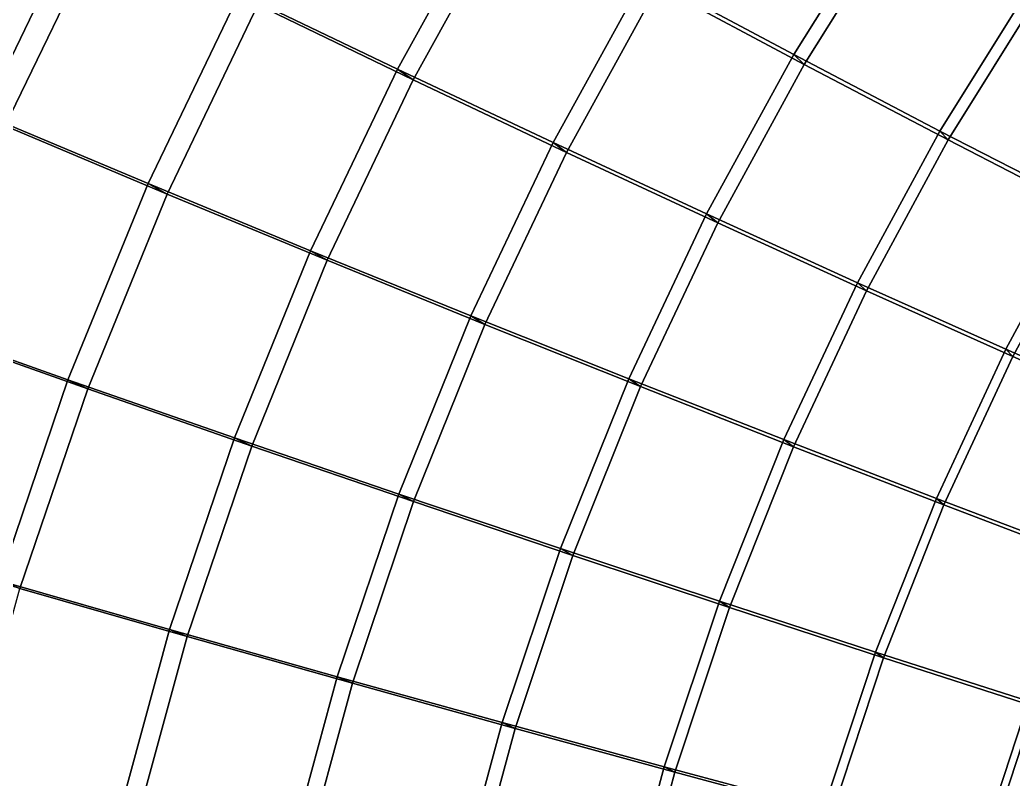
# Model space of a CAD drawing. Header units: metres. Extents: x -2184624 to 1125696, y -1900362 to 1900362.
# Drawn here: x -1432778 to -1068325, y 313066 to 591542 of the extents above; entities that cross this region are included whole.
import ezdxf

# ---------------------------------------------------------------- set-up
doc = ezdxf.new("R2010")
doc.units = ezdxf.units.M

msp = doc.modelspace()

# ---------------------------------------------------------------- linework, layer by layer
for points in [[(-1294224.8, 573509.06, 511967.53), (-1352132.8, 601330.3, 486511.38), (-1314549, 668788.3, 483135.25), (-1258564.2, 637864, 508330.9)], [(-1288446.5, 569560.44, 493622.4), (-1345453.5, 597000.44, 467978.5), (-1308197.5, 663983.2, 464525.25), (-1253092.5, 633483.6, 489908.4)], [(-1148820.2, 578852.1, 548599.6), (-1203300.5, 607881.56, 530099.5), (-1166057.5, 666845.2, 525795.56), (-1113567.6, 635028.2, 544054.3)], [(-1144986.5, 575224.6, 530462), (-1198665.2, 603892.3, 511833.3), (-1161740.8, 662485.2, 507442.88), (-1110033.6, 631066.3, 525830.44)], [(-1446088.5, 556826.75, 460197.84), (-1507143.6, 582866.44, 427111.84), (-1469988.1, 659429.7, 424629.66), (-1410747.8, 629979.2, 457450.12)], [(-1438140.5, 552625.5, 441509.66), (-1498150.6, 578262.06, 408160.6), (-1461332.9, 654227.2, 405611.4), (-1403113, 625233.06, 438694.3)], [(-1237096.8, 546533.2, 533975.06), (-1294224.8, 573509.06, 511967.53), (-1258564.2, 637864, 508330.9), (-1203300.5, 607881.56, 530099.5)], [(-1288446.5, 569560.44, 493622.4), (-1294224.8, 573509.06, 511967.53), (-1258564.2, 637864, 508330.9), (-1253092.5, 633483.6, 489908.4)], [(-1253092.5, 633483.6, 489908.4), (-1258564.2, 637864, 508330.9), (-1294224.8, 573509.06, 511967.53), (-1288446.5, 569560.44, 493622.4)], [(-1095174.9, 550777.5, 563988.56), (-1148820.2, 578852.1, 548599.6), (-1113567.6, 635028.2, 544054.3), (-1061847.1, 604260.06, 559226.8)], [(-1144986.5, 575224.6, 530462), (-1148820.2, 578852.1, 548599.6), (-1113567.6, 635028.2, 544054.3), (-1110033.6, 631066.3, 525830.44)], [(-1110033.6, 631066.3, 525830.44), (-1113567.6, 635028.2, 544054.3), (-1148820.2, 578852.1, 548599.6), (-1144986.5, 575224.6, 530462)], [(-1232174.2, 542935.44, 515786.28), (-1288446.5, 569560.44, 493622.4), (-1253092.5, 633483.6, 489908.4), (-1198665.2, 603892.3, 511833.3)], [(-1092113.9, 547486.4, 545954.8), (-1144986.5, 575224.6, 530462), (-1110033.6, 631066.3, 525830.44), (-1059069.4, 600668.44, 541107.44)], [(-1385707, 531494.25, 489508.38), (-1446088.5, 556826.75, 460197.84), (-1410747.8, 629979.2, 457450.12), (-1352132.8, 601330.3, 486511.38)], [(-1438140.5, 552625.5, 441509.66), (-1446088.5, 556826.75, 460197.84), (-1410747.8, 629979.2, 457450.12), (-1403113, 625233.06, 438694.3)], [(-1403113, 625233.06, 438694.3), (-1410747.8, 629979.2, 457450.12), (-1446088.5, 556826.75, 460197.84), (-1438140.5, 552625.5, 441509.66)], [(-1378736.2, 527660.4, 471043.56), (-1438140.5, 552625.5, 441509.66), (-1403113, 625233.06, 438694.3), (-1345453.5, 597000.44, 467978.5)], [(-1180810.9, 520413.16, 552692.44), (-1237096.8, 546533.2, 533975.06), (-1203300.5, 607881.56, 530099.5), (-1148820.2, 578852.1, 548599.6)], [(-1232174.2, 542935.44, 515786.28), (-1237096.8, 546533.2, 533975.06), (-1203300.5, 607881.56, 530099.5), (-1198665.2, 603892.3, 511833.3)], [(-1198665.2, 603892.3, 511833.3), (-1203300.5, 607881.56, 530099.5), (-1237096.8, 546533.2, 533975.06), (-1232174.2, 542935.44, 515786.28)], [(-1198665.2, 603892.3, 511833.3), (-1203300.5, 607881.56, 530099.5), (-1148820.2, 578852.1, 548599.6), (-1144986.5, 575224.6, 530462)], [(-1144986.5, 575224.6, 530462), (-1148820.2, 578852.1, 548599.6), (-1203300.5, 607881.56, 530099.5), (-1198665.2, 603892.3, 511833.3)], [(-1176706.9, 517139.78, 534631.94), (-1232174.2, 542935.44, 515786.28), (-1198665.2, 603892.3, 511833.3), (-1144986.5, 575224.6, 530462)], [(-1042406.9, 523651.94, 576420.1), (-1095174.9, 550777.5, 563988.56), (-1061847.1, 604260.06, 559226.8), (-1010937.75, 574533.44, 571466.7)], [(-1092113.9, 547486.4, 545954.8), (-1095174.9, 550777.5, 563988.56), (-1061847.1, 604260.06, 559226.8), (-1059069.4, 600668.44, 541107.44)], [(-1059069.4, 600668.44, 541107.44), (-1061847.1, 604260.06, 559226.8), (-1095174.9, 550777.5, 563988.56), (-1092113.9, 547486.4, 545954.8)], [(-1326083, 506891.94, 515195.28), (-1385707, 531494.25, 489508.38), (-1352132.8, 601330.3, 486511.38), (-1294224.8, 573509.06, 511967.53)], [(-1378736.2, 527660.4, 471043.56), (-1385707, 531494.25, 489508.38), (-1352132.8, 601330.3, 486511.38), (-1345453.5, 597000.44, 467978.5)], [(-1345453.5, 597000.44, 467978.5), (-1352132.8, 601330.3, 486511.38), (-1385707, 531494.25, 489508.38), (-1378736.2, 527660.4, 471043.56)], [(-1345453.5, 597000.44, 467978.5), (-1352132.8, 601330.3, 486511.38), (-1294224.8, 573509.06, 511967.53), (-1288446.5, 569560.44, 493622.4)], [(-1288446.5, 569560.44, 493622.4), (-1294224.8, 573509.06, 511967.53), (-1352132.8, 601330.3, 486511.38), (-1345453.5, 597000.44, 467978.5)], [(-1040096.9, 520674.94, 558468.4), (-1092113.9, 547486.4, 545954.8), (-1059069.4, 600668.44, 541107.44), (-1008896, 571287.94, 553430.06)], [(-1320032.5, 503394.5, 496918.4), (-1378736.2, 527660.4, 471043.56), (-1345453.5, 597000.44, 467978.5), (-1288446.5, 569560.44, 493622.4)], [(-1125419.8, 495150.8, 568276.06), (-1180810.9, 520413.16, 552692.44), (-1148820.2, 578852.1, 548599.6), (-1095174.9, 550777.5, 563988.56)], [(-1176706.9, 517139.78, 534631.94), (-1180810.9, 520413.16, 552692.44), (-1148820.2, 578852.1, 548599.6), (-1144986.5, 575224.6, 530462)], [(-1144986.5, 575224.6, 530462), (-1148820.2, 578852.1, 548599.6), (-1180810.9, 520413.16, 552692.44), (-1176706.9, 517139.78, 534631.94)], [(-1144986.5, 575224.6, 530462), (-1148820.2, 578852.1, 548599.6), (-1095174.9, 550777.5, 563988.56), (-1092113.9, 547486.4, 545954.8)], [(-1092113.9, 547486.4, 545954.8), (-1095174.9, 550777.5, 563988.56), (-1148820.2, 578852.1, 548599.6), (-1144986.5, 575224.6, 530462)], [(-1267290.6, 483035.7, 537414.9), (-1326083, 506891.94, 515195.28), (-1294224.8, 573509.06, 511967.53), (-1237096.8, 546533.2, 533975.06)], [(-1320032.5, 503394.5, 496918.4), (-1326083, 506891.94, 515195.28), (-1294224.8, 573509.06, 511967.53), (-1288446.5, 569560.44, 493622.4)], [(-1288446.5, 569560.44, 493622.4), (-1294224.8, 573509.06, 511967.53), (-1326083, 506891.94, 515195.28), (-1320032.5, 503394.5, 496918.4)], [(-1288446.5, 569560.44, 493622.4), (-1294224.8, 573509.06, 511967.53), (-1237096.8, 546533.2, 533975.06), (-1232174.2, 542935.44, 515786.28)], [(-1232174.2, 542935.44, 515786.28), (-1237096.8, 546533.2, 533975.06), (-1294224.8, 573509.06, 511967.53), (-1288446.5, 569560.44, 493622.4)], [(-1122103.8, 492178.8, 550318.94), (-1176706.9, 517139.78, 534631.94), (-1144986.5, 575224.6, 530462), (-1092113.9, 547486.4, 545954.8)], [(-1262112.9, 479847.75, 519294.34), (-1320032.5, 503394.5, 496918.4), (-1288446.5, 569560.44, 493622.4), (-1232174.2, 542935.44, 515786.28)], [(-1415119.6, 459552.25, 492119.5), (-1477047.1, 481463.72, 462591.78), (-1446088.5, 556826.75, 460197.84), (-1385707, 531494.25, 489508.38)], [(-1438140.5, 552625.5, 441509.66), (-1446088.5, 556826.75, 460197.84), (-1385707, 531494.25, 489508.38), (-1378736.2, 527660.4, 471043.56)], [(-1378736.2, 527660.4, 471043.56), (-1385707, 531494.25, 489508.38), (-1446088.5, 556826.75, 460197.84), (-1438140.5, 552625.5, 441509.66)], [(-1407894.6, 456232.56, 473713.62), (-1468825.6, 477826.66, 443962.16), (-1438140.5, 552625.5, 441509.66), (-1378736.2, 527660.4, 471043.56)], [(-1070966.1, 470741.4, 580880.1), (-1125419.8, 495150.8, 568276.06), (-1095174.9, 550777.5, 563988.56), (-1042406.9, 523651.94, 576420.1)], [(-1122103.8, 492178.8, 550318.94), (-1125419.8, 495150.8, 568276.06), (-1095174.9, 550777.5, 563988.56), (-1092113.9, 547486.4, 545954.8)], [(-1092113.9, 547486.4, 545954.8), (-1095174.9, 550777.5, 563988.56), (-1125419.8, 495150.8, 568276.06), (-1122103.8, 492178.8, 550318.94)], [(-1092113.9, 547486.4, 545954.8), (-1095174.9, 550777.5, 563988.56), (-1042406.9, 523651.94, 576420.1), (-1040096.9, 520674.94, 558468.4)], [(-1040096.9, 520674.94, 558468.4), (-1042406.9, 523651.94, 576420.1), (-1095174.9, 550777.5, 563988.56), (-1092113.9, 547486.4, 545954.8)], [(-1068414.6, 468050.78, 563004.4), (-1122103.8, 492178.8, 550318.94), (-1092113.9, 547486.4, 545954.8), (-1040096.9, 520674.94, 558468.4)], [(-1209393.1, 459935.2, 556325), (-1267290.6, 483035.7, 537414.9), (-1237096.8, 546533.2, 533975.06), (-1180810.9, 520413.16, 552692.44)], [(-1262112.9, 479847.75, 519294.34), (-1267290.6, 483035.7, 537414.9), (-1237096.8, 546533.2, 533975.06), (-1232174.2, 542935.44, 515786.28)], [(-1232174.2, 542935.44, 515786.28), (-1237096.8, 546533.2, 533975.06), (-1267290.6, 483035.7, 537414.9), (-1262112.9, 479847.75, 519294.34)], [(-1232174.2, 542935.44, 515786.28), (-1237096.8, 546533.2, 533975.06), (-1180810.9, 520413.16, 552692.44), (-1176706.9, 517139.78, 534631.94)], [(-1176706.9, 517139.78, 534631.94), (-1180810.9, 520413.16, 552692.44), (-1237096.8, 546533.2, 533975.06), (-1232174.2, 542935.44, 515786.28)], [(-1205049.1, 457033.25, 538332.5), (-1262112.9, 479847.75, 519294.34), (-1232174.2, 542935.44, 515786.28), (-1176706.9, 517139.78, 534631.94)], [(-1353994, 438271.44, 518007.44), (-1415119.6, 459552.25, 492119.5), (-1385707, 531494.25, 489508.38), (-1326083, 506891.94, 515195.28)], [(-1407894.6, 456232.56, 473713.62), (-1415119.6, 459552.25, 492119.5), (-1385707, 531494.25, 489508.38), (-1378736.2, 527660.4, 471043.56)], [(-1378736.2, 527660.4, 471043.56), (-1385707, 531494.25, 489508.38), (-1415119.6, 459552.25, 492119.5), (-1407894.6, 456232.56, 473713.62)], [(-1378736.2, 527660.4, 471043.56), (-1385707, 531494.25, 489508.38), (-1326083, 506891.94, 515195.28), (-1320032.5, 503394.5, 496918.4)], [(-1320032.5, 503394.5, 496918.4), (-1326083, 506891.94, 515195.28), (-1385707, 531494.25, 489508.38), (-1378736.2, 527660.4, 471043.56)], [(-1347706.2, 435242.25, 499789.7), (-1407894.6, 456232.56, 473713.62), (-1378736.2, 527660.4, 471043.56), (-1320032.5, 503394.5, 496918.4)], [(-1017482.75, 447172.3, 590651.75), (-1070966.1, 470741.4, 580880.1), (-1042406.9, 523651.94, 576420.1), (-990550.56, 497461.9, 586042)], [(-1068414.6, 468050.78, 563004.4), (-1070966.1, 470741.4, 580880.1), (-1042406.9, 523651.94, 576420.1), (-1040096.9, 520674.94, 558468.4)], [(-1040096.9, 520674.94, 558468.4), (-1042406.9, 523651.94, 576420.1), (-1070966.1, 470741.4, 580880.1), (-1068414.6, 468050.78, 563004.4)], [(-1152444, 437591.66, 572081.4), (-1209393.1, 459935.2, 556325), (-1180810.9, 520413.16, 552692.44), (-1125419.8, 495150.8, 568276.06)], [(-1205049.1, 457033.25, 538332.5), (-1209393.1, 459935.2, 556325), (-1180810.9, 520413.16, 552692.44), (-1176706.9, 517139.78, 534631.94)], [(-1176706.9, 517139.78, 534631.94), (-1180810.9, 520413.16, 552692.44), (-1209393.1, 459935.2, 556325), (-1205049.1, 457033.25, 538332.5)], [(-1176706.9, 517139.78, 534631.94), (-1180810.9, 520413.16, 552692.44), (-1125419.8, 495150.8, 568276.06), (-1122103.8, 492178.8, 550318.94)], [(-1122103.8, 492178.8, 550318.94), (-1125419.8, 495150.8, 568276.06), (-1180810.9, 520413.16, 552692.44), (-1176706.9, 517139.78, 534631.94)], [(-1015677.6, 444745.75, 572837.75), (-1068414.6, 468050.78, 563004.4), (-1040096.9, 520674.94, 558468.4), (-988974.94, 494779.78, 568152.9)], [(-1148901.5, 434955.34, 554192), (-1205049.1, 457033.25, 538332.5), (-1176706.9, 517139.78, 534631.94), (-1122103.8, 492178.8, 550318.94)], [(-1293744.9, 417634.84, 540411.8), (-1353994, 438271.44, 518007.44), (-1326083, 506891.94, 515195.28), (-1267290.6, 483035.7, 537414.9)], [(-1347706.2, 435242.25, 499789.7), (-1353994, 438271.44, 518007.44), (-1326083, 506891.94, 515195.28), (-1320032.5, 503394.5, 496918.4)], [(-1320032.5, 503394.5, 496918.4), (-1326083, 506891.94, 515195.28), (-1353994, 438271.44, 518007.44), (-1347706.2, 435242.25, 499789.7)], [(-1320032.5, 503394.5, 496918.4), (-1326083, 506891.94, 515195.28), (-1267290.6, 483035.7, 537414.9), (-1262112.9, 479847.75, 519294.34)], [(-1262112.9, 479847.75, 519294.34), (-1267290.6, 483035.7, 537414.9), (-1326083, 506891.94, 515195.28), (-1320032.5, 503394.5, 496918.4)], [(-1288344.9, 414872.72, 522350.4), (-1347706.2, 435242.25, 499789.7), (-1320032.5, 503394.5, 496918.4), (-1262112.9, 479847.75, 519294.34)], [(-1096484.4, 416001.7, 584838.06), (-1152444, 437591.66, 572081.4), (-1125419.8, 495150.8, 568276.06), (-1070966.1, 470741.4, 580880.1)], [(-1148901.5, 434955.34, 554192), (-1152444, 437591.66, 572081.4), (-1125419.8, 495150.8, 568276.06), (-1122103.8, 492178.8, 550318.94)], [(-1122103.8, 492178.8, 550318.94), (-1125419.8, 495150.8, 568276.06), (-1152444, 437591.66, 572081.4), (-1148901.5, 434955.34, 554192)], [(-1093718.4, 413613.25, 567029.3), (-1148901.5, 434955.34, 554192), (-1122103.8, 492178.8, 550318.94), (-1068414.6, 468050.78, 563004.4)], [(-1122103.8, 492178.8, 550318.94), (-1125419.8, 495150.8, 568276.06), (-1070966.1, 470741.4, 580880.1), (-1068414.6, 468050.78, 563004.4)], [(-1068414.6, 468050.78, 563004.4), (-1070966.1, 470741.4, 580880.1), (-1125419.8, 495150.8, 568276.06), (-1122103.8, 492178.8, 550318.94)], [(-1440237.6, 385786.88, 494339.12), (-1503483, 404186.38, 464627.3), (-1477047.1, 481463.72, 462591.78), (-1415119.6, 459552.25, 492119.5)], [(-1468825.6, 477826.66, 443962.16), (-1477047.1, 481463.72, 462591.78), (-1415119.6, 459552.25, 492119.5), (-1407894.6, 456232.56, 473713.62)], [(-1407894.6, 456232.56, 473713.62), (-1415119.6, 459552.25, 492119.5), (-1477047.1, 481463.72, 462591.78), (-1468825.6, 477826.66, 443962.16)], [(-1234437, 397650.56, 559489.44), (-1293744.9, 417634.84, 540411.8), (-1267290.6, 483035.7, 537414.9), (-1209393.1, 459935.2, 556325)], [(-1288344.9, 414872.72, 522350.4), (-1293744.9, 417634.84, 540411.8), (-1267290.6, 483035.7, 537414.9), (-1262112.9, 479847.75, 519294.34)], [(-1262112.9, 479847.75, 519294.34), (-1267290.6, 483035.7, 537414.9), (-1293744.9, 417634.84, 540411.8), (-1288344.9, 414872.72, 522350.4)], [(-1262112.9, 479847.75, 519294.34), (-1267290.6, 483035.7, 537414.9), (-1209393.1, 459935.2, 556325), (-1205049.1, 457033.25, 538332.5)], [(-1205049.1, 457033.25, 538332.5), (-1209393.1, 459935.2, 556325), (-1267290.6, 483035.7, 537414.9), (-1262112.9, 479847.75, 519294.34)], [(-1432796.1, 382996.88, 475983.06), (-1495029, 401130.12, 446047.25), (-1468825.6, 477826.66, 443962.16), (-1407894.6, 456232.56, 473713.62)], [(-1229883.8, 395135.25, 541555.94), (-1288344.9, 414872.72, 522350.4), (-1262112.9, 479847.75, 519294.34), (-1205049.1, 457033.25, 538332.5)], [(-1041548, 395154.34, 594742.5), (-1096484.4, 416001.7, 584838.06), (-1070966.1, 470741.4, 580880.1), (-1017482.75, 447172.3, 590651.75)], [(-1093718.4, 413613.25, 567029.3), (-1096484.4, 416001.7, 584838.06), (-1070966.1, 470741.4, 580880.1), (-1068414.6, 468050.78, 563004.4)], [(-1068414.6, 468050.78, 563004.4), (-1070966.1, 470741.4, 580880.1), (-1096484.4, 416001.7, 584838.06), (-1093718.4, 413613.25, 567029.3)], [(-1068414.6, 468050.78, 563004.4), (-1070966.1, 470741.4, 580880.1), (-1017482.75, 447172.3, 590651.75), (-1015677.6, 444745.75, 572837.75)], [(-1015677.6, 444745.75, 572837.75), (-1017482.75, 447172.3, 590651.75), (-1070966.1, 470741.4, 580880.1), (-1068414.6, 468050.78, 563004.4)], [(-1039539.1, 392998.4, 576994.75), (-1093718.4, 413613.25, 567029.3), (-1068414.6, 468050.78, 563004.4), (-1015677.6, 444745.75, 572837.75)], [(-1377830.6, 367915.9, 520397.88), (-1440237.6, 385786.88, 494339.12), (-1415119.6, 459552.25, 492119.5), (-1353994, 438271.44, 518007.44)], [(-1432796.1, 382996.88, 475983.06), (-1440237.6, 385786.88, 494339.12), (-1415119.6, 459552.25, 492119.5), (-1407894.6, 456232.56, 473713.62)], [(-1407894.6, 456232.56, 473713.62), (-1415119.6, 459552.25, 492119.5), (-1440237.6, 385786.88, 494339.12), (-1432796.1, 382996.88, 475983.06)], [(-1407894.6, 456232.56, 473713.62), (-1415119.6, 459552.25, 492119.5), (-1353994, 438271.44, 518007.44), (-1347706.2, 435242.25, 499789.7)], [(-1347706.2, 435242.25, 499789.7), (-1353994, 438271.44, 518007.44), (-1415119.6, 459552.25, 492119.5), (-1407894.6, 456232.56, 473713.62)], [(-1176122.4, 378320.94, 575396.3), (-1234437, 397650.56, 559489.44), (-1209393.1, 459935.2, 556325), (-1152444, 437591.66, 572081.4)], [(-1229883.8, 395135.25, 541555.94), (-1234437, 397650.56, 559489.44), (-1209393.1, 459935.2, 556325), (-1205049.1, 457033.25, 538332.5)], [(-1205049.1, 457033.25, 538332.5), (-1209393.1, 459935.2, 556325), (-1234437, 397650.56, 559489.44), (-1229883.8, 395135.25, 541555.94)], [(-1205049.1, 457033.25, 538332.5), (-1209393.1, 459935.2, 556325), (-1152444, 437591.66, 572081.4), (-1148901.5, 434955.34, 554192)], [(-1148901.5, 434955.34, 554192), (-1152444, 437591.66, 572081.4), (-1209393.1, 459935.2, 556325), (-1205049.1, 457033.25, 538332.5)], [(-1371340.9, 365369.47, 502230.12), (-1432796.1, 382996.88, 475983.06), (-1407894.6, 456232.56, 473713.62), (-1347706.2, 435242.25, 499789.7)], [(-1172382.6, 376034.75, 557565.56), (-1229883.8, 395135.25, 541555.94), (-1205049.1, 457033.25, 538332.5), (-1148901.5, 434955.34, 554192)], [(-1316338.5, 350585, 542959.3), (-1377830.6, 367915.9, 520397.88), (-1353994, 438271.44, 518007.44), (-1293744.9, 417634.84, 540411.8)], [(-1371340.9, 365369.47, 502230.12), (-1377830.6, 367915.9, 520397.88), (-1353994, 438271.44, 518007.44), (-1347706.2, 435242.25, 499789.7)], [(-1347706.2, 435242.25, 499789.7), (-1353994, 438271.44, 518007.44), (-1377830.6, 367915.9, 520397.88), (-1371340.9, 365369.47, 502230.12)], [(-1347706.2, 435242.25, 499789.7), (-1353994, 438271.44, 518007.44), (-1293744.9, 417634.84, 540411.8), (-1288344.9, 414872.72, 522350.4)], [(-1288344.9, 414872.72, 522350.4), (-1293744.9, 417634.84, 540411.8), (-1353994, 438271.44, 518007.44), (-1347706.2, 435242.25, 499789.7)], [(-1118844.4, 359641.8, 588285.8), (-1176122.4, 378320.94, 575396.3), (-1152444, 437591.66, 572081.4), (-1096484.4, 416001.7, 584838.06)], [(-1172382.6, 376034.75, 557565.56), (-1176122.4, 378320.94, 575396.3), (-1152444, 437591.66, 572081.4), (-1148901.5, 434955.34, 554192)], [(-1148901.5, 434955.34, 554192), (-1152444, 437591.66, 572081.4), (-1176122.4, 378320.94, 575396.3), (-1172382.6, 376034.75, 557565.56)], [(-1148901.5, 434955.34, 554192), (-1152444, 437591.66, 572081.4), (-1096484.4, 416001.7, 584838.06), (-1093718.4, 413613.25, 567029.3)], [(-1093718.4, 413613.25, 567029.3), (-1096484.4, 416001.7, 584838.06), (-1152444, 437591.66, 572081.4), (-1148901.5, 434955.34, 554192)], [(-1310749.2, 348262.44, 524947.94), (-1371340.9, 365369.47, 502230.12), (-1347706.2, 435242.25, 499789.7), (-1288344.9, 414872.72, 522350.4)], [(-1115891.6, 357569.3, 570535.3), (-1172382.6, 376034.75, 557565.56), (-1148901.5, 434955.34, 554192), (-1093718.4, 413613.25, 567029.3)], [(-1255826.1, 333801.53, 562179.25), (-1316338.5, 350585, 542959.3), (-1293744.9, 417634.84, 540411.8), (-1234437, 397650.56, 559489.44)], [(-1310749.2, 348262.44, 524947.94), (-1316338.5, 350585, 542959.3), (-1293744.9, 417634.84, 540411.8), (-1288344.9, 414872.72, 522350.4)], [(-1288344.9, 414872.72, 522350.4), (-1293744.9, 417634.84, 540411.8), (-1316338.5, 350585, 542959.3), (-1310749.2, 348262.44, 524947.94)], [(-1288344.9, 414872.72, 522350.4), (-1293744.9, 417634.84, 540411.8), (-1234437, 397650.56, 559489.44), (-1229883.8, 395135.25, 541555.94)], [(-1229883.8, 395135.25, 541555.94), (-1234437, 397650.56, 559489.44), (-1293744.9, 417634.84, 540411.8), (-1288344.9, 414872.72, 522350.4)], [(-1062634.8, 341604.66, 598305.75), (-1118844.4, 359641.8, 588285.8), (-1096484.4, 416001.7, 584838.06), (-1041548, 395154.34, 594742.5)], [(-1115891.6, 357569.3, 570535.3), (-1118844.4, 359641.8, 588285.8), (-1096484.4, 416001.7, 584838.06), (-1093718.4, 413613.25, 567029.3)], [(-1093718.4, 413613.25, 567029.3), (-1096484.4, 416001.7, 584838.06), (-1118844.4, 359641.8, 588285.8), (-1115891.6, 357569.3, 570535.3)], [(-1093718.4, 413613.25, 567029.3), (-1096484.4, 416001.7, 584838.06), (-1041548, 395154.34, 594742.5), (-1039539.1, 392998.4, 576994.75)], [(-1039539.1, 392998.4, 576994.75), (-1041548, 395154.34, 594742.5), (-1096484.4, 416001.7, 584838.06), (-1093718.4, 413613.25, 567029.3)], [(-1251095.1, 331685.78, 544295.6), (-1310749.2, 348262.44, 524947.94), (-1288344.9, 414872.72, 522350.4), (-1229883.8, 395135.25, 541555.94)], [(-1060448.5, 339732.53, 580615.6), (-1115891.6, 357569.3, 570535.3), (-1093718.4, 413613.25, 567029.3), (-1039539.1, 392998.4, 576994.75)], [(-1196346.6, 317566.84, 578213.8), (-1255826.1, 333801.53, 562179.25), (-1234437, 397650.56, 559489.44), (-1176122.4, 378320.94, 575396.3)], [(-1251095.1, 331685.78, 544295.6), (-1255826.1, 333801.53, 562179.25), (-1234437, 397650.56, 559489.44), (-1229883.8, 395135.25, 541555.94)], [(-1229883.8, 395135.25, 541555.94), (-1234437, 397650.56, 559489.44), (-1255826.1, 333801.53, 562179.25), (-1251095.1, 331685.78, 544295.6)], [(-1229883.8, 395135.25, 541555.94), (-1234437, 397650.56, 559489.44), (-1176122.4, 378320.94, 575396.3), (-1172382.6, 376034.75, 557565.56)], [(-1172382.6, 376034.75, 557565.56), (-1176122.4, 378320.94, 575396.3), (-1234437, 397650.56, 559489.44), (-1229883.8, 395135.25, 541555.94)], [(-1192439.1, 315642.97, 560432.7), (-1251095.1, 331685.78, 544295.6), (-1229883.8, 395135.25, 541555.94), (-1172382.6, 376034.75, 557565.56)], [(-1397483.8, 296101.66, 522361.53), (-1460946.4, 310488.34, 496161.97), (-1440237.6, 385786.88, 494339.12), (-1377830.6, 367915.9, 520397.88)], [(-1390828, 294050.03, 504234.66), (-1453327.1, 308240.84, 477846.66), (-1432796.1, 382996.88, 475983.06), (-1371340.9, 365369.47, 502230.12)], [(-1432796.1, 382996.88, 475983.06), (-1440237.6, 385786.88, 494339.12), (-1377830.6, 367915.9, 520397.88), (-1371340.9, 365369.47, 502230.12)], [(-1371340.9, 365369.47, 502230.12), (-1377830.6, 367915.9, 520397.88), (-1440237.6, 385786.88, 494339.12), (-1432796.1, 382996.88, 475983.06)], [(-1137942.6, 301878.38, 591216.4), (-1196346.6, 317566.84, 578213.8), (-1176122.4, 378320.94, 575396.3), (-1118844.4, 359641.8, 588285.8)], [(-1192439.1, 315642.97, 560432.7), (-1196346.6, 317566.84, 578213.8), (-1176122.4, 378320.94, 575396.3), (-1172382.6, 376034.75, 557565.56)], [(-1172382.6, 376034.75, 557565.56), (-1176122.4, 378320.94, 575396.3), (-1196346.6, 317566.84, 578213.8), (-1192439.1, 315642.97, 560432.7)], [(-1134831.1, 300133.5, 573515.1), (-1192439.1, 315642.97, 560432.7), (-1172382.6, 376034.75, 557565.56), (-1115891.6, 357569.3, 570535.3)], [(-1172382.6, 376034.75, 557565.56), (-1176122.4, 378320.94, 575396.3), (-1118844.4, 359641.8, 588285.8), (-1115891.6, 357569.3, 570535.3)], [(-1115891.6, 357569.3, 570535.3), (-1118844.4, 359641.8, 588285.8), (-1176122.4, 378320.94, 575396.3), (-1172382.6, 376034.75, 557565.56)], [(-1334967.4, 282149.12, 545051.7), (-1397483.8, 296101.66, 522361.53), (-1377830.6, 367915.9, 520397.88), (-1316338.5, 350585, 542959.3)], [(-1390828, 294050.03, 504234.66), (-1397483.8, 296101.66, 522361.53), (-1377830.6, 367915.9, 520397.88), (-1371340.9, 365369.47, 502230.12)], [(-1371340.9, 365369.47, 502230.12), (-1377830.6, 367915.9, 520397.88), (-1397483.8, 296101.66, 522361.53), (-1390828, 294050.03, 504234.66)], [(-1329222.6, 280277.5, 527081.2), (-1390828, 294050.03, 504234.66), (-1371340.9, 365369.47, 502230.12), (-1310749.2, 348262.44, 524947.94)], [(-1371340.9, 365369.47, 502230.12), (-1377830.6, 367915.9, 520397.88), (-1316338.5, 350585, 542959.3), (-1310749.2, 348262.44, 524947.94)], [(-1310749.2, 348262.44, 524947.94), (-1316338.5, 350585, 542959.3), (-1377830.6, 367915.9, 520397.88), (-1371340.9, 365369.47, 502230.12)], [(-1080646, 286728.34, 601334.3), (-1137942.6, 301878.38, 591216.4), (-1118844.4, 359641.8, 588285.8), (-1062634.8, 341604.66, 598305.75)], [(-1134831.1, 300133.5, 573515.1), (-1137942.6, 301878.38, 591216.4), (-1118844.4, 359641.8, 588285.8), (-1115891.6, 357569.3, 570535.3)], [(-1115891.6, 357569.3, 570535.3), (-1118844.4, 359641.8, 588285.8), (-1137942.6, 301878.38, 591216.4), (-1134831.1, 300133.5, 573515.1)], [(-1078309.2, 285151.22, 583692.94), (-1134831.1, 300133.5, 573515.1), (-1115891.6, 357569.3, 570535.3), (-1060448.5, 339732.53, 580615.6)], [(-1115891.6, 357569.3, 570535.3), (-1118844.4, 359641.8, 588285.8), (-1062634.8, 341604.66, 598305.75), (-1060448.5, 339732.53, 580615.6)], [(-1060448.5, 339732.53, 580615.6), (-1062634.8, 341604.66, 598305.75), (-1118844.4, 359641.8, 588285.8), (-1115891.6, 357569.3, 570535.3)], [(-1273462.1, 268636.94, 564388.94), (-1334967.4, 282149.12, 545051.7), (-1316338.5, 350585, 542959.3), (-1255826.1, 333801.53, 562179.25)], [(-1329222.6, 280277.5, 527081.2), (-1334967.4, 282149.12, 545051.7), (-1316338.5, 350585, 542959.3), (-1310749.2, 348262.44, 524947.94)], [(-1310749.2, 348262.44, 524947.94), (-1316338.5, 350585, 542959.3), (-1334967.4, 282149.12, 545051.7), (-1329222.6, 280277.5, 527081.2)], [(-1310749.2, 348262.44, 524947.94), (-1316338.5, 350585, 542959.3), (-1255826.1, 333801.53, 562179.25), (-1251095.1, 331685.78, 544295.6)], [(-1251095.1, 331685.78, 544295.6), (-1255826.1, 333801.53, 562179.25), (-1316338.5, 350585, 542959.3), (-1310749.2, 348262.44, 524947.94)], [(-1268585.1, 266931.5, 546546.2), (-1329222.6, 280277.5, 527081.2), (-1310749.2, 348262.44, 524947.94), (-1251095.1, 331685.78, 544295.6)], [(-1024479.2, 272105.47, 608709.44), (-1080646, 286728.34, 601334.3), (-1062634.8, 341604.66, 598305.75), (-1007517.1, 324195.75, 605597.6)], [(-1078309.2, 285151.22, 583692.94), (-1080646, 286728.34, 601334.3), (-1062634.8, 341604.66, 598305.75), (-1060448.5, 339732.53, 580615.6)], [(-1060448.5, 339732.53, 580615.6), (-1062634.8, 341604.66, 598305.75), (-1080646, 286728.34, 601334.3), (-1078309.2, 285151.22, 583692.94)], [(-1022901.3, 270686.4, 591110.2), (-1078309.2, 285151.22, 583692.94), (-1060448.5, 339732.53, 580615.6), (-1006082.75, 322512.44, 587950.4)], [(-1213023.1, 255566.1, 580528.25), (-1273462.1, 268636.94, 564388.94), (-1255826.1, 333801.53, 562179.25), (-1196346.6, 317566.84, 578213.8)], [(-1268585.1, 266931.5, 546546.2), (-1273462.1, 268636.94, 564388.94), (-1255826.1, 333801.53, 562179.25), (-1251095.1, 331685.78, 544295.6)], [(-1251095.1, 331685.78, 544295.6), (-1255826.1, 333801.53, 562179.25), (-1273462.1, 268636.94, 564388.94), (-1268585.1, 266931.5, 546546.2)], [(-1208977.9, 254014.81, 562787.75), (-1268585.1, 266931.5, 546546.2), (-1251095.1, 331685.78, 544295.6), (-1192439.1, 315642.97, 560432.7)], [(-1251095.1, 331685.78, 544295.6), (-1255826.1, 333801.53, 562179.25), (-1196346.6, 317566.84, 578213.8), (-1192439.1, 315642.97, 560432.7)], [(-1192439.1, 315642.97, 560432.7), (-1196346.6, 317566.84, 578213.8), (-1255826.1, 333801.53, 562179.25), (-1251095.1, 331685.78, 544295.6)], [(-1153690.9, 242934.47, 593623.1), (-1213023.1, 255566.1, 580528.25), (-1196346.6, 317566.84, 578213.8), (-1137942.6, 301878.38, 591216.4)], [(-1208977.9, 254014.81, 562787.75), (-1213023.1, 255566.1, 580528.25), (-1196346.6, 317566.84, 578213.8), (-1192439.1, 315642.97, 560432.7)], [(-1192439.1, 315642.97, 560432.7), (-1196346.6, 317566.84, 578213.8), (-1213023.1, 255566.1, 580528.25), (-1208977.9, 254014.81, 562787.75)], [(-1192439.1, 315642.97, 560432.7), (-1196346.6, 317566.84, 578213.8), (-1137942.6, 301878.38, 591216.4), (-1134831.1, 300133.5, 573515.1)], [(-1134831.1, 300133.5, 573515.1), (-1137942.6, 301878.38, 591216.4), (-1196346.6, 317566.84, 578213.8), (-1192439.1, 315642.97, 560432.7)], [(-1150449.1, 241526.97, 575962.25), (-1208977.9, 254014.81, 562787.75), (-1192439.1, 315642.97, 560432.7), (-1134831.1, 300133.5, 573515.1)]]:
    msp.add_3dface(points)

doc.saveas('drawing.dxf')
